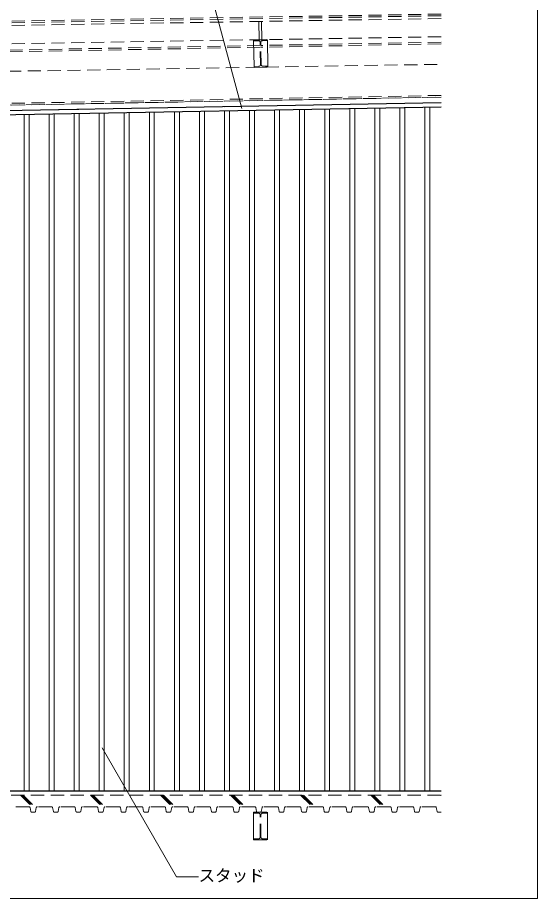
# Model space of a CAD drawing. Units: millimetres on the paper, with parts at other scales. Extents: x -195 to 195, y -140 to 138.
# Drawn here: x -49.2 to -2, y 17 to 97 of the extents above; entities that cross this region are included whole.
import ezdxf
from ezdxf.enums import TextEntityAlignment as Align

# ---------------------------------------------------------------- set-up
doc = ezdxf.new("R2010")
doc.units = ezdxf.units.MM
doc.linetypes.add('DASHED1', pattern=[1.8, 1.2, -0.6])
doc.linetypes.add('DASHED3', pattern=[4, 3, -1])
for name, color, linetype, lineweight in [('A-2_スタッド', 3, 'Continuous', 18), ('A-3_ランナー', 2, 'Continuous', 25), ('A-4_補強材', 4, 'DASHED1', 9), ('A-6_文字・矢印', 7, 'Continuous', 18), ('A-9_躯体他', 4, 'DASHED1', 9), ('F-3_ランナー', 4, 'Continuous', 9)]:
    doc.layers.add(name, color=color, linetype=linetype, lineweight=lineweight)
doc.styles.add('ＭＳ ゴシック', font='')
doc.styles.get('ＭＳ ゴシック').set_extended_font_data('MS Gothic')

msp = doc.modelspace()

# ---------------------------------------------------------------- linework, layer by layer
at = {"layer": 'A-2_スタッド'}
for p, q in [((-14.449, 26.781), (-14.449, 88.817)), ((-13.999, 26.781), (-13.999, 88.825)), ((-12.174, 26.781), (-12.174, 88.859)), ((-11.724, 26.781), (-11.724, 88.867)), ((-48.574, 26.781), (-48.574, 88.187)), ((-48.124, 26.781), (-48.124, 88.196)), ((-46.299, 26.781), (-46.299, 88.229)), ((-45.849, 26.781), (-45.849, 88.238)), ((-44.024, 26.781), (-44.024, 88.271)), ((-43.574, 26.781), (-43.574, 88.28)), ((-41.749, 26.781), (-41.749, 88.313)), ((-41.299, 26.781), (-41.299, 88.321)), ((-39.474, 26.781), (-39.474, 88.355)), ((-39.024, 26.781), (-39.024, 88.363)), ((-37.199, 26.781), (-37.199, 88.397)), ((-36.749, 26.781), (-36.749, 88.405)), ((-34.924, 26.781), (-34.924, 88.439)), ((-34.474, 26.781), (-34.474, 88.447)), ((-32.649, 26.781), (-32.649, 88.481)), ((-32.199, 26.781), (-32.199, 88.489)), ((-30.374, 26.781), (-30.374, 88.523)), ((-29.924, 26.781), (-29.924, 88.531)), ((-28.099, 26.781), (-28.099, 88.565)), ((-27.649, 26.781), (-27.649, 88.573)), ((-25.824, 26.781), (-25.824, 88.607)), ((-25.374, 26.781), (-25.374, 88.615)), ((-23.549, 26.781), (-23.549, 88.649)), ((-23.099, 26.781), (-23.099, 88.657)), ((-21.274, 26.781), (-21.274, 88.691)), ((-20.824, 26.781), (-20.824, 88.699)), ((-18.999, 26.781), (-18.999, 88.733)), ((-18.549, 26.781), (-18.549, 88.741)), ((-16.724, 26.781), (-16.724, 88.775)), ((-16.274, 26.781), (-16.274, 88.783))]:
    msp.add_line(p, q, dxfattribs=at)
at = {"layer": 'A-3_ランナー'}
for p, q in [((-10.684, 88.886), (-73.592, 87.726)), ((-73.599, 26.781), (-10.7, 26.781))]:
    msp.add_line(p, q, dxfattribs=at)
msp.add_lwpolyline([(-10.691, 89.286), (-73.599, 88.126), (-73.592, 87.726)], dxfattribs=at)
at = {"layer": 'A-4_補強材'}
for p, q in [((-73.599, 88.626), (-10.7, 89.786)), ((-73.599, 88.126), (-10.691, 89.286))]:
    msp.add_line(p, q, dxfattribs=at)
at = {"layer": 'A-6_文字・矢印'}
for p, q in [((-31.731, 99.735), (-28.787, 88.749)), ((-34.731, 18.953), (-41.496, 30.671)), ((-32.731, 18.953), (-34.731, 18.953))]:
    msp.add_line(p, q, dxfattribs=at)
at = {"layer": 'A-9_躯体他'}
for p, q in [((-10.7, 97.332), (-89.349, 96.056)), ((-10.7, 97.182), (-89.349, 95.906)), ((-10.7, 96.932), (-89.349, 95.656)), ((-10.7, 95.271), (-89.349, 93.996)), ((-27.129, 94.484), (-53.069, 94.005)), ((-27.734, 94.994), (-26.484, 95.017)), ((-27.734, 94.994), (-27.732, 94.904)), ((-27.287, 94.912), (-27.732, 94.904)), ((-27.097, 92.745), (-27.134, 94.765)), ((-27.037, 92.746), (-27.074, 94.766)), ((-10.7, 94.787), (-27.069, 94.485)), ((-10.7, 94.627), (-27.066, 94.325)), ((-26.927, 94.919), (-26.482, 94.927)), ((-26.484, 95.017), (-26.482, 94.927)), ((-27.126, 94.324), (-53.066, 93.845)), ((-77.044, 91.697), (-10.7, 92.772)), ((-27.244, 92.592), (-27.689, 92.584)), ((-27.689, 92.584), (-27.688, 92.494)), ((-27.688, 92.494), (-26.438, 92.517)), ((-26.884, 92.599), (-26.44, 92.607)), ((-26.44, 92.607), (-26.438, 92.517)), ((-10.7, 89.946), (-74.599, 88.767)), ((-10.7, 89.786), (-74.599, 88.607)), ((-89.349, 26.381), (-10.7, 26.381)), ((-48.911, 26.381), (-47.861, 25.331)), ((-48.784, 26.381), (-47.734, 25.331)), ((-48.656, 26.381), (-47.606, 25.331)), ((-42.547, 26.381), (-41.497, 25.331)), ((-42.42, 26.381), (-41.37, 25.331)), ((-42.292, 26.381), (-41.242, 25.331)), ((-36.183, 26.381), (-35.133, 25.331)), ((-36.056, 26.381), (-35.006, 25.331)), ((-35.928, 26.381), (-34.878, 25.331)), ((-29.819, 26.381), (-28.769, 25.331)), ((-29.692, 26.381), (-28.642, 25.331)), ((-29.564, 26.381), (-28.514, 25.331)), ((-23.455, 26.381), (-22.405, 25.331)), ((-23.328, 26.381), (-22.278, 25.331)), ((-23.2, 26.381), (-22.15, 25.331)), ((-17.091, 26.381), (-16.041, 25.331)), ((-16.964, 26.381), (-15.914, 25.331)), ((-16.836, 26.381), (-15.786, 25.331)), ((-10.727, 26.381), (-10.7, 26.354)), ((-48.131, 25.331), (-49.417, 25.331)), ((-47.965, 24.911), (-48.033, 25.251)), ((-47.631, 24.831), (-47.867, 24.831)), ((-47.465, 25.251), (-47.533, 24.911)), ((-46.081, 25.331), (-47.367, 25.331)), ((-45.915, 24.911), (-45.983, 25.251)), ((-45.581, 24.831), (-45.817, 24.831)), ((-45.415, 25.251), (-45.483, 24.911)), ((-44.031, 25.331), (-45.317, 25.331)), ((-43.865, 24.911), (-43.933, 25.251)), ((-43.767, 24.831), (-43.649, 24.831)), ((-43.531, 24.831), (-43.649, 24.831)), ((-43.365, 25.251), (-43.433, 24.911)), ((-41.981, 25.331), (-43.267, 25.331)), ((-41.815, 24.911), (-41.883, 25.251)), ((-41.481, 24.831), (-41.717, 24.831)), ((-41.315, 25.251), (-41.383, 24.911)), ((-39.931, 25.331), (-41.217, 25.331)), ((-39.765, 24.911), (-39.833, 25.251)), ((-39.431, 24.831), (-39.667, 24.831)), ((-39.265, 25.251), (-39.333, 24.911)), ((-37.881, 25.331), (-39.167, 25.331)), ((-37.715, 24.911), (-37.783, 25.251)), ((-37.617, 24.831), (-37.499, 24.831)), ((-37.381, 24.831), (-37.499, 24.831)), ((-37.215, 25.251), (-37.283, 24.911)), ((-35.831, 25.331), (-37.117, 25.331)), ((-35.665, 24.911), (-35.733, 25.251)), ((-35.331, 24.831), (-35.567, 24.831)), ((-35.165, 25.251), (-35.233, 24.911)), ((-33.781, 25.331), (-35.067, 25.331)), ((-33.615, 24.911), (-33.683, 25.251)), ((-33.281, 24.831), (-33.517, 24.831)), ((-33.115, 25.251), (-33.183, 24.911)), ((-31.731, 25.331), (-33.017, 25.331)), ((-31.565, 24.911), (-31.633, 25.251)), ((-31.467, 24.831), (-31.349, 24.831)), ((-31.231, 24.831), (-31.349, 24.831)), ((-31.065, 25.251), (-31.133, 24.911)), ((-29.681, 25.331), (-30.967, 25.331)), ((-29.515, 24.911), (-29.583, 25.251)), ((-29.181, 24.831), (-29.417, 24.831)), ((-29.015, 25.251), (-29.083, 24.911)), ((-27.631, 25.331), (-28.917, 25.331)), ((-27.724, 24.831), (-27.724, 24.741)), ((-27.724, 24.831), (-26.474, 24.831)), ((-27.465, 24.911), (-27.533, 25.251)), ((-27.131, 24.831), (-27.367, 24.831)), ((-26.965, 25.251), (-27.033, 24.911)), ((-25.581, 25.331), (-26.867, 25.331)), ((-26.474, 24.831), (-26.474, 24.741)), ((-25.415, 24.911), (-25.483, 25.251)), ((-25.317, 24.831), (-25.199, 24.831)), ((-25.081, 24.831), (-25.199, 24.831)), ((-24.915, 25.251), (-24.983, 24.911)), ((-23.531, 25.331), (-24.817, 25.331)), ((-23.365, 24.911), (-23.433, 25.251)), ((-23.031, 24.831), (-23.267, 24.831)), ((-22.865, 25.251), (-22.933, 24.911)), ((-21.481, 25.331), (-22.767, 25.331)), ((-21.315, 24.911), (-21.383, 25.251)), ((-20.981, 24.831), (-21.217, 24.831)), ((-20.815, 25.251), (-20.883, 24.911)), ((-19.431, 25.331), (-20.717, 25.331)), ((-19.265, 24.911), (-19.333, 25.251)), ((-19.167, 24.831), (-19.049, 24.831)), ((-18.931, 24.831), (-19.049, 24.831)), ((-18.765, 25.251), (-18.833, 24.911)), ((-17.381, 25.331), (-18.667, 25.331)), ((-17.215, 24.911), (-17.283, 25.251)), ((-16.881, 24.831), (-17.117, 24.831)), ((-16.715, 25.251), (-16.783, 24.911)), ((-15.331, 25.331), (-16.617, 25.331)), ((-15.165, 24.911), (-15.233, 25.251)), ((-14.831, 24.831), (-15.067, 24.831)), ((-14.665, 25.251), (-14.733, 24.911)), ((-13.281, 25.331), (-14.567, 25.331)), ((-13.115, 24.911), (-13.183, 25.251)), ((-13.017, 24.831), (-12.899, 24.831)), ((-12.781, 24.831), (-12.899, 24.831)), ((-12.615, 25.251), (-12.683, 24.911)), ((-11.231, 25.331), (-12.517, 25.331)), ((-11.065, 24.911), (-11.133, 25.251)), ((-10.731, 24.831), (-10.967, 24.831)), ((-27.279, 24.741), (-27.724, 24.741)), ((-27.129, 22.571), (-27.129, 24.591)), ((-27.069, 22.571), (-27.069, 24.591)), ((-26.919, 24.741), (-26.474, 24.741)), ((-27.279, 22.421), (-27.724, 22.421)), ((-27.724, 22.421), (-27.724, 22.331)), ((-26.919, 22.421), (-26.474, 22.421)), ((-26.474, 22.421), (-26.474, 22.331)), ((-27.724, 22.331), (-26.474, 22.331))]:
    msp.add_line(p, q, dxfattribs=at)
at = {"layer": 'A-9_躯体他', "linetype": 'DASHED3'}
for p, q in [((-27.265, 96.663), (-27.234, 95.003)), ((-27.015, 96.667), (-26.984, 95.008)), ((-27.732, 94.904), (-27.689, 92.584)), ((-26.44, 92.607), (-26.482, 94.927)), ((-27.724, 24.741), (-27.724, 22.421)), ((-26.474, 22.421), (-26.474, 24.741))]:
    msp.add_line(p, q, dxfattribs=at)
at = {"layer": 'A-9_躯体他'}
for centre, radius, start, end in [((-27.284, 94.762), 0.15, 1.05678, 91.05678), ((-26.925, 94.769), 0.15, 91.05678, 181.05678), ((-27.247, 92.742), 0.15, 271.05678, 1.05678), ((-26.887, 92.749), 0.15, 181.05678, 271.05678), ((-48.131, 25.231), 0.1, 11.30993, 90), ((-47.867, 24.931), 0.1, 191.30993, 270), ((-47.631, 24.931), 0.1, 270, 348.69007), ((-47.367, 25.231), 0.1, 90, 168.69007), ((-46.081, 25.231), 0.1, 11.30993, 90), ((-45.817, 24.931), 0.1, 191.30993, 270), ((-45.581, 24.931), 0.1, 270, 348.69007), ((-45.317, 25.231), 0.1, 90, 168.69007), ((-44.031, 25.231), 0.1, 11.30993, 90), ((-43.767, 24.931), 0.1, 191.30993, 270), ((-43.531, 24.931), 0.1, 270, 348.69007), ((-43.267, 25.231), 0.1, 90, 168.69007), ((-41.981, 25.231), 0.1, 11.30993, 90), ((-41.717, 24.931), 0.1, 191.30993, 270), ((-41.481, 24.931), 0.1, 270, 348.69007), ((-41.217, 25.231), 0.1, 90, 168.69007), ((-39.931, 25.231), 0.1, 11.30993, 90), ((-39.667, 24.931), 0.1, 191.30993, 270), ((-39.431, 24.931), 0.1, 270, 348.69007), ((-39.167, 25.231), 0.1, 90, 168.69007), ((-37.881, 25.231), 0.1, 11.30993, 90), ((-37.617, 24.931), 0.1, 191.30993, 270), ((-37.381, 24.931), 0.1, 270, 348.69007), ((-37.117, 25.231), 0.1, 90, 168.69007), ((-35.831, 25.231), 0.1, 11.30993, 90), ((-35.567, 24.931), 0.1, 191.30993, 270), ((-35.331, 24.931), 0.1, 270, 348.69007), ((-35.067, 25.231), 0.1, 90, 168.69007), ((-33.781, 25.231), 0.1, 11.30993, 90), ((-33.517, 24.931), 0.1, 191.30993, 270), ((-33.281, 24.931), 0.1, 270, 348.69007), ((-33.017, 25.231), 0.1, 90, 168.69007), ((-31.731, 25.231), 0.1, 11.30993, 90), ((-31.467, 24.931), 0.1, 191.30993, 270), ((-31.231, 24.931), 0.1, 270, 348.69007), ((-30.967, 25.231), 0.1, 90, 168.69007), ((-29.681, 25.231), 0.1, 11.30993, 90), ((-29.417, 24.931), 0.1, 191.30993, 270), ((-29.181, 24.931), 0.1, 270, 348.69007), ((-28.917, 25.231), 0.1, 90, 168.69007), ((-27.631, 25.231), 0.1, 11.30993, 90), ((-27.367, 24.931), 0.1, 191.30993, 270), ((-27.131, 24.931), 0.1, 270, 348.69007), ((-26.867, 25.231), 0.1, 90, 168.69007), ((-25.581, 25.231), 0.1, 11.30993, 90), ((-25.317, 24.931), 0.1, 191.30993, 270), ((-25.081, 24.931), 0.1, 270, 348.69007), ((-24.817, 25.231), 0.1, 90, 168.69007), ((-23.531, 25.231), 0.1, 11.30993, 90), ((-23.267, 24.931), 0.1, 191.30993, 270), ((-23.031, 24.931), 0.1, 270, 348.69007), ((-22.767, 25.231), 0.1, 90, 168.69007), ((-21.481, 25.231), 0.1, 11.30993, 90), ((-21.217, 24.931), 0.1, 191.30993, 270), ((-20.981, 24.931), 0.1, 270, 348.69007), ((-20.717, 25.231), 0.1, 90, 168.69007), ((-19.431, 25.231), 0.1, 11.30993, 90), ((-19.167, 24.931), 0.1, 191.30993, 270), ((-18.931, 24.931), 0.1, 270, 348.69007), ((-18.667, 25.231), 0.1, 90, 168.69007), ((-17.381, 25.231), 0.1, 11.30993, 90), ((-17.117, 24.931), 0.1, 191.30993, 270), ((-16.881, 24.931), 0.1, 270, 348.69007), ((-16.617, 25.231), 0.1, 90, 168.69007), ((-15.331, 25.231), 0.1, 11.30993, 90), ((-15.067, 24.931), 0.1, 191.30993, 270), ((-14.831, 24.931), 0.1, 270, 348.69007), ((-14.567, 25.231), 0.1, 90, 168.69007), ((-13.281, 25.231), 0.1, 11.30993, 90), ((-13.017, 24.931), 0.1, 191.30993, 270), ((-12.781, 24.931), 0.1, 270, 348.69007), ((-12.517, 25.231), 0.1, 90, 168.69007), ((-11.231, 25.231), 0.1, 11.30993, 90), ((-10.967, 24.931), 0.1, 191.30993, 270), ((-10.731, 24.931), 0.1, 270, 287.94111), ((-27.279, 24.591), 0.15, 0, 90), ((-26.919, 24.591), 0.15, 90, 180), ((-27.279, 22.571), 0.15, 270, 0), ((-26.919, 22.571), 0.15, 180, 270)]:
    msp.add_arc(centre, radius, start, end, dxfattribs=at)
at = {"layer": 'F-3_ランナー', "color": 3, "lineweight": 18}
for p in [(-1.954, 102.506), (-96.454, 17.006)]:
    msp.add_line(p, (-1.954, 17.006), dxfattribs=at)

# ---------------------------------------------------------------- texts
at = {"layer": 'A-6_文字・矢印', "style": 'ＭＳ ゴシック'}
msp.add_text('スタッド', height=1.1, dxfattribs=at).set_placement((-32.731, 18.203), align=Align.BOTTOM_LEFT)

doc.saveas('drawing.dxf')
